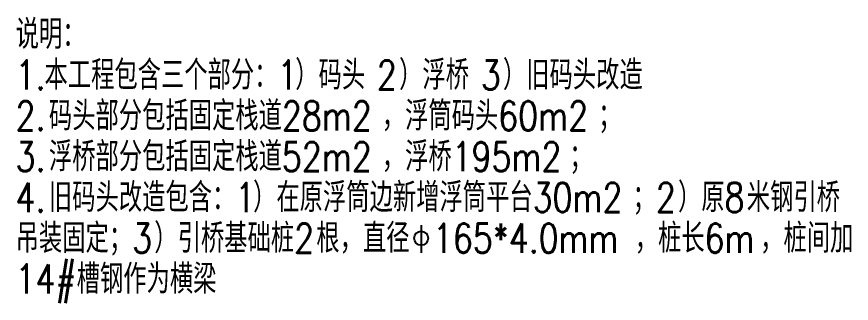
# Model space of a CAD drawing. Header units: millimetres. Extents: x 7263 to 319917, y -161937 to 156976.
# Drawn here: x 162517 to 166529, y 89767 to 91145 of the extents above; entities that cross this region are included whole.
import ezdxf

# ---------------------------------------------------------------- set-up
doc = ezdxf.new("R2010")
doc.units = ezdxf.units.MM
doc.header["$LTSCALE"] = 1000
doc.layers.add('PUB_TEXT', color=7, linetype='Continuous')
doc.styles.get("Standard").update_dxf_attribs({"font": 'simplex.shx', "width": 0.8, "bigfont": 'hztxt.shx'})

msp = doc.modelspace()

# ---------------------------------------------------------------- linework, layer by layer
at = {"layer": 'PUB_TEXT'}
msp.add_line((164461.8, 90143.1), (164461.8, 90010.1), dxfattribs=at)
msp.add_circle((164461.8, 90080.1), 33.6, dxfattribs=at)

# ---------------------------------------------------------------- texts
at = {"layer": 'PUB_TEXT', "width": 0.8}
for s, p in [('说明：', (162512.5, 90990.1)), ('本工程包含三个部分：', (162651.1, 90794.1)), ('）码头', (163856.5, 90794.1)), ('）浮桥', (164355.6, 90794.1)), ('）旧码头改造', (164854.7, 90794.1)), ('1.', (162512.5, 90794.1)), ('1', (163771.1, 90794.1)), ('2', (164248.9, 90794.1)), ('3', (164748, 90794.1)), ('码头部分包括固定栈道', (162672.5, 90598.1)), ('，浮筒码头', (164272.5, 90598.1)), ('2.', (162512.5, 90598.1)), ('28m2', (163792.5, 90598.1)), ('60m2', (164832.5, 90598.1)), ('；', (165312.5, 90598.1)), ('浮桥部分包括固定栈道', (162672.5, 90402.1)), ('，浮桥', (164272.5, 90402.1)), ('3.', (162512.5, 90402.1)), ('52m2', (163792.5, 90402.1)), ('195m2', (164608.5, 90402.1)), ('；', (165173.8, 90402.1)), ('旧码头改造包含：', (162672.5, 90206.1)), ('）在原浮筒边新增浮筒平台', (163653.8, 90206.1)), ('）原', (165696.5, 90206.1)), ('米钢引桥', (166027.1, 90206.1)), ('4.', (162512.5, 90206.1)), ('1', (163568.5, 90206.1)), ('30m2', (164997.8, 90206.1)), ('；', (165477.8, 90206.1)), ('2', (165589.8, 90206.1)), ('8', (165920.5, 90206.1)), ('吊装固定；', (162512.5, 90010.1)), ('3', (163072.5, 90010.1)), ('）引桥基础桩', (163179.1, 90010.1)), ('2', (163851.1, 90010.1)), ('根，直径', (163957.8, 90010.1)), ('165*4.0mm', (164517.8, 90010.1)), ('，桩长', (165488.5, 90010.1)), ('6m', (165824.5, 90010.1)), ('，桩间加', (166091.1, 90010.1)), ('14#', (162512.5, 89814.1)), ('槽钢作为横梁', (162805.8, 89814.1))]:
    msp.add_text(s, height=140, dxfattribs=at).set_placement(p)

doc.saveas('drawing.dxf')
